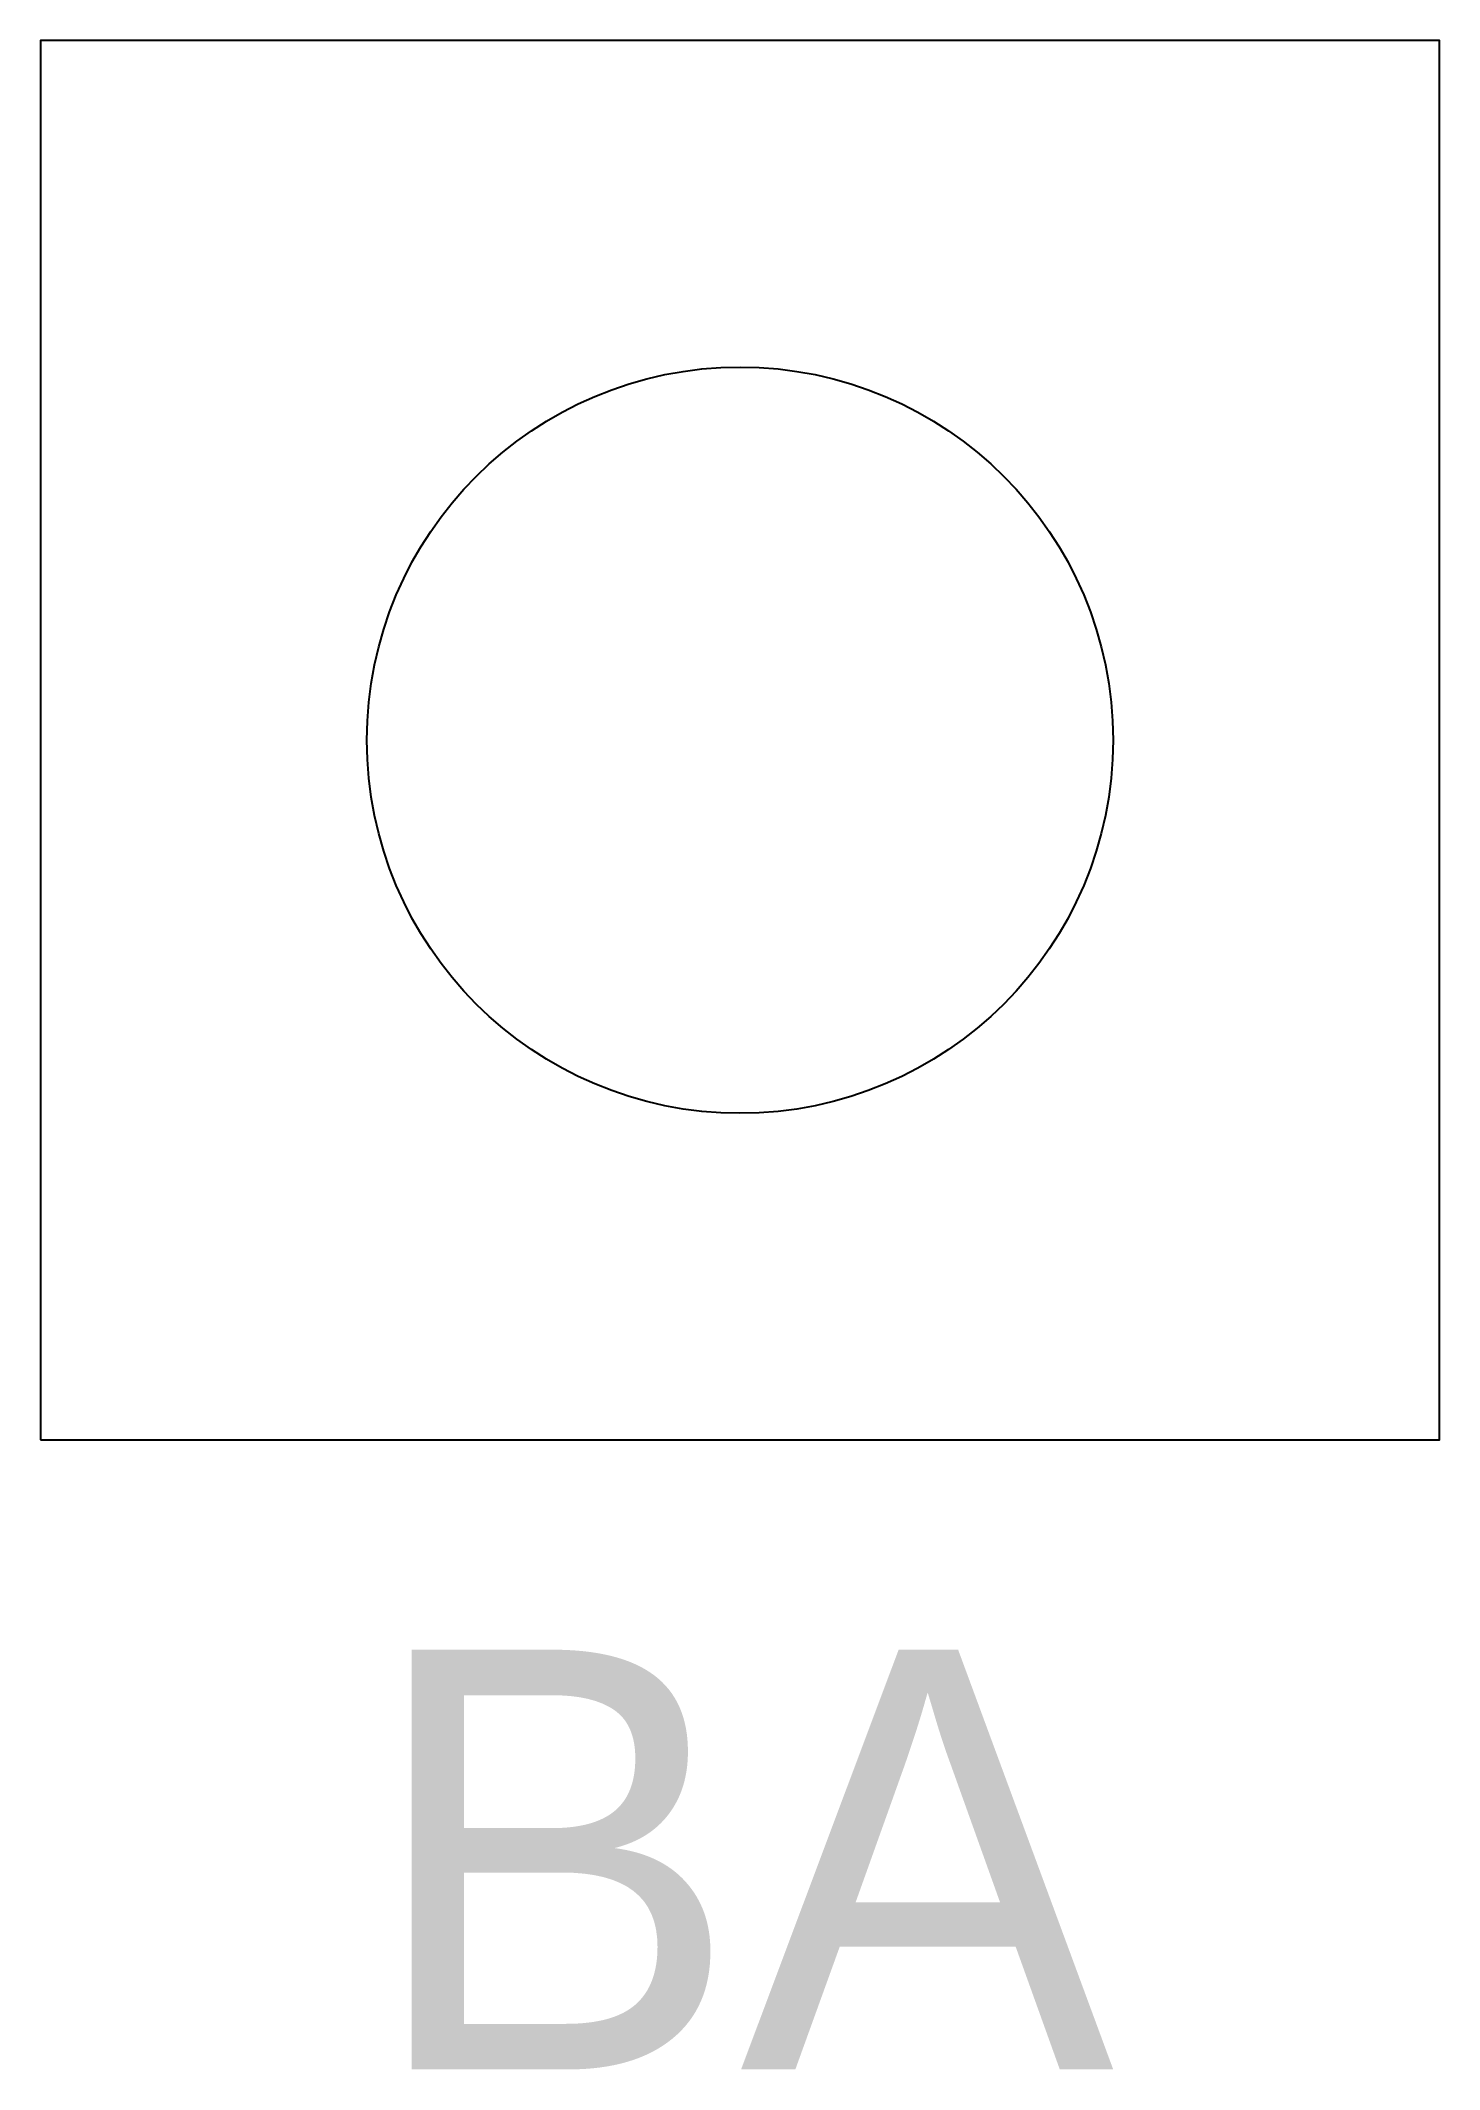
# Model space of a CAD drawing. Header units: metres. Extents: x -0.15 to 0.15, y -0.285 to 0.15.
import ezdxf
from ezdxf.enums import TextEntityAlignment as Align

# ---------------------------------------------------------------- set-up
doc = ezdxf.new("R2010")
doc.units = ezdxf.units.M

msp = doc.modelspace()

# ---------------------------------------------------------------- linework, layer by layer
msp.add_lwpolyline([(-0.15, -0.15), (0.15, -0.15), (0.15, 0.15), (-0.15, 0.15)], close=True)
msp.add_circle((0, 0), 0.08)

# ---------------------------------------------------------------- texts
msp.add_text('BA', height=0.09).set_placement((0, -0.24), align=Align.MIDDLE_CENTER)

doc.saveas('drawing.dxf')
